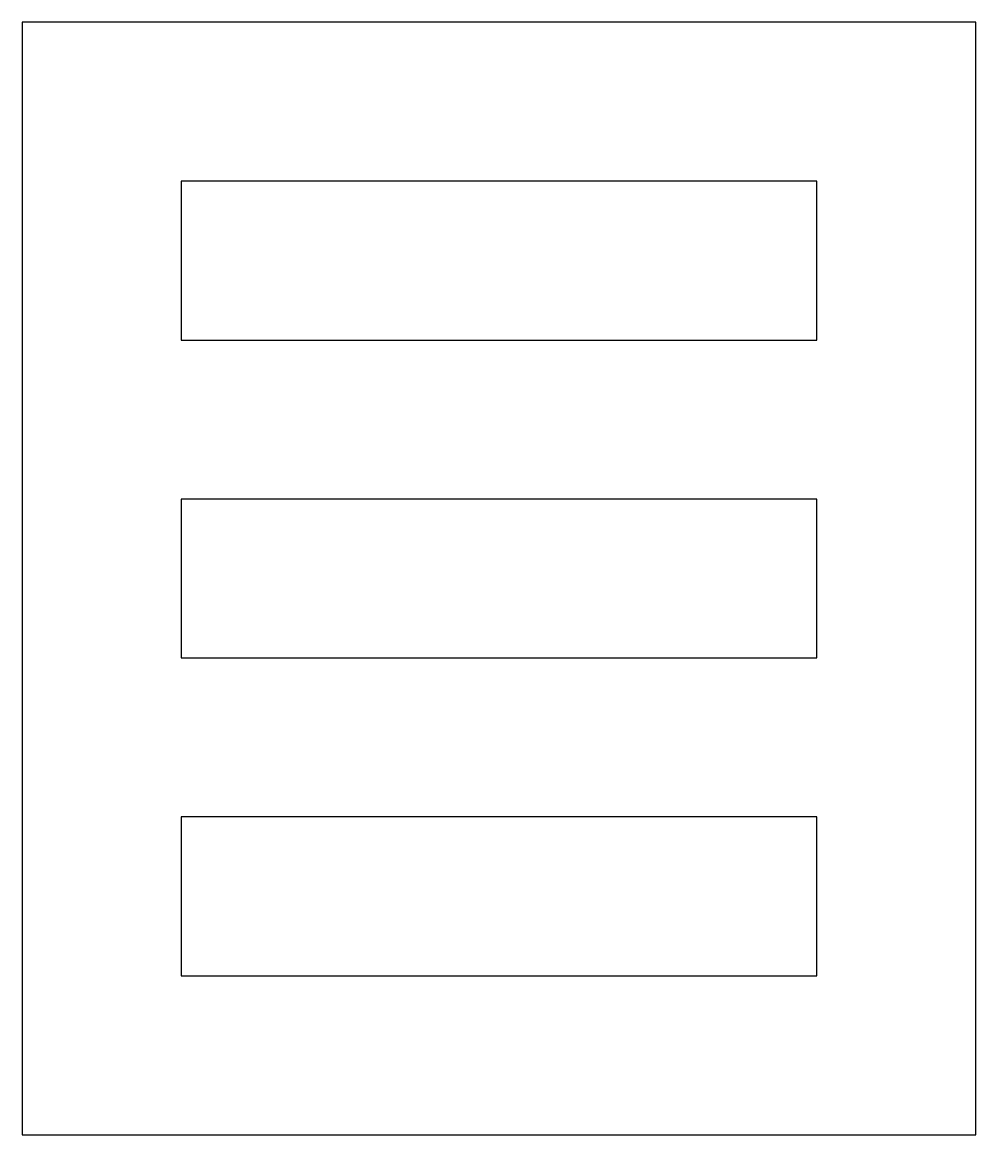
# Model space of a CAD drawing. Header units: inches. Extents: x 3 to 9, y 1 to 8.
import ezdxf

# ---------------------------------------------------------------- set-up
doc = ezdxf.new("R2010")
doc.units = ezdxf.units.IN
doc.header["$MEASUREMENT"] = 0

msp = doc.modelspace()

# ---------------------------------------------------------------- linework, layer by layer
for p, q in [((9, 8), (3, 8)), ((3, 8), (3, 1)), ((9, 1), (9, 8)), ((8, 7), (4, 7)), ((4, 7), (4, 6)), ((8, 6), (8, 7)), ((4, 6), (8, 6)), ((8, 5), (4, 5)), ((4, 5), (4, 4)), ((8, 4), (8, 5)), ((4, 4), (8, 4)), ((8, 3), (4, 3)), ((4, 3), (4, 2)), ((8, 2), (8, 3)), ((4, 2), (8, 2)), ((3, 1), (9, 1))]:
    msp.add_line(p, q)

doc.saveas('drawing.dxf')
